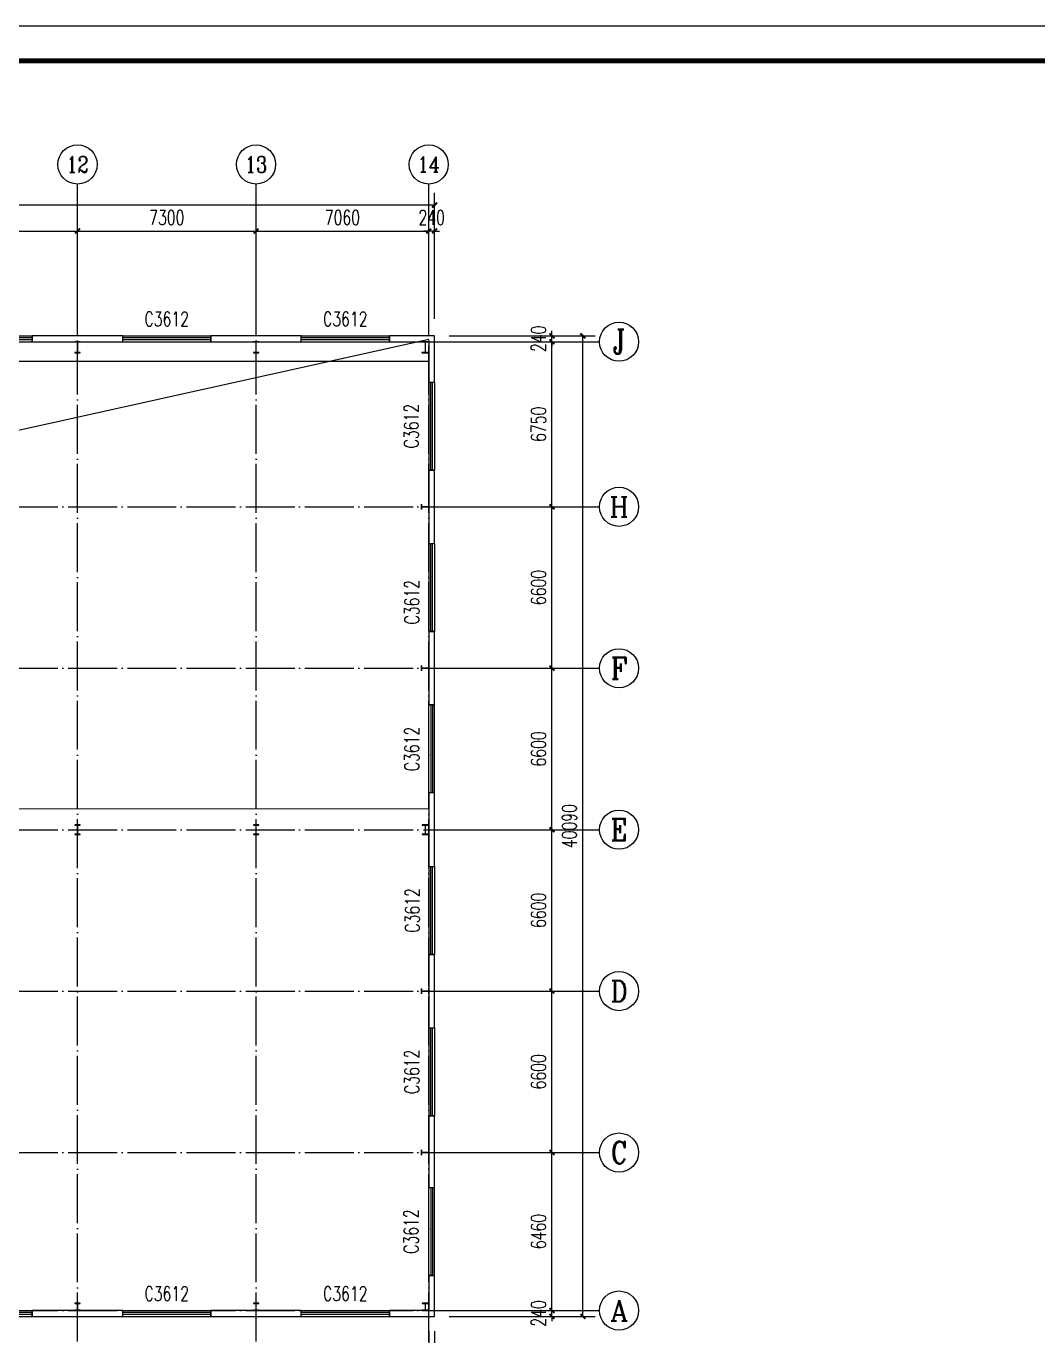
# Model space of a CAD drawing. Extents: x -89996 to 1006241, y -2176 to 440573.
# Drawn here: x 334365 to 375725, y 221352 to 274896 of the extents above; entities that cross this region are included whole.
import ezdxf
from ezdxf.enums import TextEntityAlignment as Align

# ---------------------------------------------------------------- set-up
doc = ezdxf.new("R2010")
doc.units = 0
doc.header["$LTSCALE"] = 1000
doc.header["$MEASUREMENT"] = 0
doc.linetypes.add('DASH', pattern=[0.35, 0.25, -0.1])
doc.linetypes.add('DOTE', pattern=[2.42, 2, -0.2, 0.02, -0.2])
for name, color, linetype in [('AXIS', 3, 'Continuous'), ('AXIS_TEXT', 7, 'Continuous'), ('DOTE', 1, 'DOTE'), ('GZ', 50, 'Continuous'), ('PUB_TITLE', 4, 'Continuous'), ('WALL', 9, 'Continuous'), ('WINDOW', 4, 'Continuous'), ('WINDOW_TEXT', 7, 'Continuous')]:
    doc.layers.add(name, color=color, linetype=linetype)
doc.styles.add('_TCH_AXIS', font='COMPLEX', dxfattribs={"bigfont": 'GBCBIG'})
doc.styles.add('_TCH_DIM_T3', font='SIMPLEX', dxfattribs={"width": 0.705882, "bigfont": 'GBCBIG'})
doc.styles.add('_TCH_WINDOW', font='SIMPLEX', dxfattribs={"height": 3.5, "bigfont": 'GBCBIG'})
doc.styles.add('COMPLEX', font='COMPLEX')
doc.dimstyles.new('_TCH_ARCH&&200', dxfattribs={"dimtxt": 595, "dimasz": 200, "dimexe": 500, "dimexo": 600, "dimgap": 252.5, "dimtad": 1, "dimdec": 0, "dimzin": 0, "dimdsep": 46, "dimtxsty": '_TCH_DIM_T3', "dimblk": 'ARCHTICK', "dimcen": 0.09, "dimclrt": 7, "dimazin": 2, "dimtfac": 1, "dimtdec": 0, "dimtix": 1, "dimtmove": 2, "dimatfit": 3, "dimfxl": 0, "dimtolj": 1, "dimtzin": 0, "dimarcsym": 0})
doc.dimstyles.new('TCH-200-1', dxfattribs={"dimtxt": 595, "dimasz": 200, "dimexe": 500, "dimexo": 600, "dimgap": 252.5, "dimtad": 1, "dimdec": 0, "dimzin": 0, "dimdsep": 46, "dimtxsty": '_TCH_DIM_T3', "dimblk": 'ARCHTICK', "dimcen": 0.09, "dimclrd": 3, "dimclre": 3, "dimclrt": 7, "dimazin": 2, "dimtfac": 1, "dimtdec": 0, "dimtix": 1, "dimtmove": 2, "dimatfit": 3, "dimfxl": 0, "dimtolj": 1, "dimtzin": 0, "dimarcsym": 0})

# ---------------------------------------------------------------- blocks, each defined once
blk = doc.blocks.new('_AXISO')
blk.add_circle((0, 0), 0.5)
at = {"layer": 'AXIS_TEXT', "style": 'COMPLEX', "width": 1.041667}
blk.add_attdef('A', text='', height=0.56, dxfattribs=at).set_placement((-0.25, -0.28), (0.25, -0.28), align=Align.FIT)
blk = doc.blocks.new('_ArchTick')
at = {"color": 0, "linetype": 'ByBlock', "const_width": 0.4}
blk.add_lwpolyline([(-0.5, -0.5), (0.5, 0.5)], dxfattribs=at)
blk = doc.blocks.new('*D3028')
at = {"layer": 'AXIS', "color": 0, "lineweight": -2, "transparency": 16777216}
for p, q in [((68340, 42427), (68340, 45877)), ((75640, 42427), (75640, 45877)), ((68340, 45377), (75640, 45377))]:
    blk.add_line(p, q, dxfattribs=at)
at = {"layer": 'Defpoints', "color": 0, "transparency": 16777216}
for p in [(75640, 45377), (68340, 41827), (75640, 41827)]:
    blk.add_point(p, dxfattribs=at)
at = {"layer": 'AXIS', "color": 0, "lineweight": -2, "transparency": 16777216, "xscale": 200, "yscale": 200, "zscale": 200, "rotation": 180}
blk.add_blockref('_ArchTick', (68340, 45377), dxfattribs=at)
at = {"layer": 'AXIS', "color": 0, "lineweight": -2, "transparency": 16777216, "xscale": 200, "yscale": 200, "zscale": 200}
blk.add_blockref('_ArchTick', (75640, 45377), dxfattribs=at)
at = {"layer": 'AXIS', "color": 7, "transparency": 16777216, "insert": (71990, 45927), "char_height": 595, "attachment_point": 5, "style": '_TCH_DIM_T3'}
blk.add_mtext('\\A1;7300', dxfattribs=at)
blk = doc.blocks.new('*D3029')
at = {"layer": 'AXIS', "color": 0, "lineweight": -2, "transparency": 16777216}
for p, q in [((75640, 42427), (75640, 45877)), ((82940, 42427), (82940, 45877)), ((75640, 45377), (82940, 45377))]:
    blk.add_line(p, q, dxfattribs=at)
at = {"layer": 'Defpoints', "color": 0, "transparency": 16777216}
for p in [(82940, 45377), (75640, 41827), (82940, 41827)]:
    blk.add_point(p, dxfattribs=at)
at = {"layer": 'AXIS', "color": 0, "lineweight": -2, "transparency": 16777216, "xscale": 200, "yscale": 200, "zscale": 200, "rotation": 180}
blk.add_blockref('_ArchTick', (75640, 45377), dxfattribs=at)
at = {"layer": 'AXIS', "color": 0, "lineweight": -2, "transparency": 16777216, "xscale": 200, "yscale": 200, "zscale": 200}
blk.add_blockref('_ArchTick', (82940, 45377), dxfattribs=at)
at = {"layer": 'AXIS', "color": 7, "transparency": 16777216, "insert": (79290, 45927), "char_height": 595, "attachment_point": 5, "style": '_TCH_DIM_T3'}
blk.add_mtext('\\A1;7300', dxfattribs=at)
blk = doc.blocks.new('*D3030')
at = {"layer": 'AXIS', "color": 0, "lineweight": -2, "transparency": 16777216}
for p, q in [((82940, 42427), (82940, 45877)), ((90000, 42427), (90000, 45877)), ((82940, 45377), (90000, 45377))]:
    blk.add_line(p, q, dxfattribs=at)
at = {"layer": 'Defpoints', "color": 0, "transparency": 16777216}
for p in [(90000, 45377), (82940, 41827), (90000, 41827)]:
    blk.add_point(p, dxfattribs=at)
at = {"layer": 'AXIS', "color": 0, "lineweight": -2, "transparency": 16777216, "xscale": 200, "yscale": 200, "zscale": 200, "rotation": 180}
blk.add_blockref('_ArchTick', (82940, 45377), dxfattribs=at)
at = {"layer": 'AXIS', "color": 0, "lineweight": -2, "transparency": 16777216, "xscale": 200, "yscale": 200, "zscale": 200}
blk.add_blockref('_ArchTick', (90000, 45377), dxfattribs=at)
at = {"layer": 'AXIS', "color": 7, "transparency": 16777216, "insert": (86470, 45927), "char_height": 595, "attachment_point": 5, "style": '_TCH_DIM_T3'}
blk.add_mtext('\\A1;7060', dxfattribs=at)
blk = doc.blocks.new('*D3039')
at = {"layer": 'AXIS', "color": 0, "lineweight": -2, "transparency": 16777216}
for p, q in [((91840, 7700), (95539, 7700)), ((95039, 1240), (95039, 7700)), ((91840, 1240), (95539, 1240))]:
    blk.add_line(p, q, dxfattribs=at)
at = {"layer": 'Defpoints', "color": 0, "transparency": 16777216}
for p in [(91240, 7700), (95039, 7700), (91240, 1240)]:
    blk.add_point(p, dxfattribs=at)
at = {"layer": 'AXIS', "color": 0, "lineweight": -2, "transparency": 16777216, "xscale": 200, "yscale": 200, "zscale": 200}
for p, rotation in [((95039, 7700), 90), ((95039, 1240), 270)]:
    blk.add_blockref('_ArchTick', p, dxfattribs=dict(at, rotation=rotation))
at = {"layer": 'AXIS', "color": 7, "transparency": 16777216, "insert": (94489, 4470), "char_height": 595, "attachment_point": 5, "rotation": 90, "style": '_TCH_DIM_T3'}
blk.add_mtext('\\A1;6460', dxfattribs=at)
blk = doc.blocks.new('*D3040')
at = {"layer": 'AXIS', "color": 0, "lineweight": -2, "transparency": 16777216}
for p, q in [((91840, 14300), (95539, 14300)), ((95039, 7700), (95039, 14300)), ((91840, 7700), (95539, 7700))]:
    blk.add_line(p, q, dxfattribs=at)
at = {"layer": 'Defpoints', "color": 0, "transparency": 16777216}
for p in [(91240, 14300), (95039, 14300), (91240, 7700)]:
    blk.add_point(p, dxfattribs=at)
at = {"layer": 'AXIS', "color": 0, "lineweight": -2, "transparency": 16777216, "xscale": 200, "yscale": 200, "zscale": 200}
for p, rotation in [((95039, 14300), 90), ((95039, 7700), 270)]:
    blk.add_blockref('_ArchTick', p, dxfattribs=dict(at, rotation=rotation))
at = {"layer": 'AXIS', "color": 7, "transparency": 16777216, "insert": (94489, 11000), "char_height": 595, "attachment_point": 5, "rotation": 90, "style": '_TCH_DIM_T3'}
blk.add_mtext('\\A1;6600', dxfattribs=at)
blk = doc.blocks.new('*D3041')
at = {"layer": 'AXIS', "color": 0, "lineweight": -2, "transparency": 16777216}
for p, q in [((91840, 20900), (95539, 20900)), ((95039, 14300), (95039, 20900)), ((91840, 14300), (95539, 14300))]:
    blk.add_line(p, q, dxfattribs=at)
at = {"layer": 'Defpoints', "color": 0, "transparency": 16777216}
for p in [(91240, 20900), (95039, 20900), (91240, 14300)]:
    blk.add_point(p, dxfattribs=at)
at = {"layer": 'AXIS', "color": 0, "lineweight": -2, "transparency": 16777216, "xscale": 200, "yscale": 200, "zscale": 200}
for p, rotation in [((95039, 20900), 90), ((95039, 14300), 270)]:
    blk.add_blockref('_ArchTick', p, dxfattribs=dict(at, rotation=rotation))
at = {"layer": 'AXIS', "color": 7, "transparency": 16777216, "insert": (94489, 17600), "char_height": 595, "attachment_point": 5, "rotation": 90, "style": '_TCH_DIM_T3'}
blk.add_mtext('\\A1;6600', dxfattribs=at)
blk = doc.blocks.new('*D3042')
at = {"layer": 'AXIS', "color": 0, "lineweight": -2, "transparency": 16777216}
for p, q in [((91840, 27500), (95539, 27500)), ((95039, 20900), (95039, 27500)), ((91840, 20900), (95539, 20900))]:
    blk.add_line(p, q, dxfattribs=at)
at = {"layer": 'Defpoints', "color": 0, "transparency": 16777216}
for p in [(91240, 27500), (95039, 27500), (91240, 20900)]:
    blk.add_point(p, dxfattribs=at)
at = {"layer": 'AXIS', "color": 0, "lineweight": -2, "transparency": 16777216, "xscale": 200, "yscale": 200, "zscale": 200}
for p, rotation in [((95039, 27500), 90), ((95039, 20900), 270)]:
    blk.add_blockref('_ArchTick', p, dxfattribs=dict(at, rotation=rotation))
at = {"layer": 'AXIS', "color": 7, "transparency": 16777216, "insert": (94489, 24200), "char_height": 595, "attachment_point": 5, "rotation": 90, "style": '_TCH_DIM_T3'}
blk.add_mtext('\\A1;6600', dxfattribs=at)
blk = doc.blocks.new('*D3043')
at = {"layer": 'AXIS', "color": 0, "lineweight": -2, "transparency": 16777216}
for p, q in [((91840, 34100), (95539, 34100)), ((95039, 27500), (95039, 34100)), ((91840, 27500), (95539, 27500))]:
    blk.add_line(p, q, dxfattribs=at)
at = {"layer": 'Defpoints', "color": 0, "transparency": 16777216}
for p in [(91240, 34100), (95039, 34100), (91240, 27500)]:
    blk.add_point(p, dxfattribs=at)
at = {"layer": 'AXIS', "color": 0, "lineweight": -2, "transparency": 16777216, "xscale": 200, "yscale": 200, "zscale": 200}
for p, rotation in [((95039, 34100), 90), ((95039, 27500), 270)]:
    blk.add_blockref('_ArchTick', p, dxfattribs=dict(at, rotation=rotation))
at = {"layer": 'AXIS', "color": 7, "transparency": 16777216, "insert": (94489, 30800), "char_height": 595, "attachment_point": 5, "rotation": 90, "style": '_TCH_DIM_T3'}
blk.add_mtext('\\A1;6600', dxfattribs=at)
blk = doc.blocks.new('*D3044')
at = {"layer": 'AXIS', "color": 0, "lineweight": -2, "transparency": 16777216}
for p, q in [((91840, 40850), (95539, 40850)), ((95039, 34100), (95039, 40850)), ((91840, 34100), (95539, 34100))]:
    blk.add_line(p, q, dxfattribs=at)
at = {"layer": 'Defpoints', "color": 0, "transparency": 16777216}
for p in [(91240, 40850), (95039, 40850), (91240, 34100)]:
    blk.add_point(p, dxfattribs=at)
at = {"layer": 'AXIS', "color": 0, "lineweight": -2, "transparency": 16777216, "xscale": 200, "yscale": 200, "zscale": 200}
for p, rotation in [((95039, 40850), 90), ((95039, 34100), 270)]:
    blk.add_blockref('_ArchTick', p, dxfattribs=dict(at, rotation=rotation))
at = {"layer": 'AXIS', "color": 7, "transparency": 16777216, "insert": (94489, 37475), "char_height": 595, "attachment_point": 5, "rotation": 90, "style": '_TCH_DIM_T3'}
blk.add_mtext('\\A1;6750', dxfattribs=at)
blk = doc.blocks.new('*D57')
at = {"layer": 'Defpoints', "color": 0, "transparency": 16777216}
for p in [(262062, 222145), (351062, 222145), (351062, 216237)]:
    blk.add_point(p, dxfattribs=at)
at = {"layer": 'WALL', "color": 3, "lineweight": -2, "transparency": 16777216}
for p, q in [((262062, 221545), (262062, 215737)), ((351062, 221545), (351062, 215737)), ((262062, 216237), (351062, 216237))]:
    blk.add_line(p, q, dxfattribs=at)
at = {"layer": 'WALL', "color": 3, "lineweight": -2, "transparency": 16777216, "xscale": 200, "yscale": 200, "zscale": 200, "rotation": 180}
blk.add_blockref('_ArchTick', (262062, 216237), dxfattribs=at)
at = {"layer": 'WALL', "color": 3, "lineweight": -2, "transparency": 16777216, "xscale": 200, "yscale": 200, "zscale": 200}
blk.add_blockref('_ArchTick', (351062, 216237), dxfattribs=at)
at = {"layer": 'WALL', "color": 7, "transparency": 16777216, "insert": (306562, 216787), "char_height": 595, "attachment_point": 5, "style": '_TCH_DIM_T3'}
blk.add_mtext('\\A1;89000', dxfattribs=at)
blk = doc.blocks.new('*D58')
at = {"layer": 'Defpoints', "color": 0, "transparency": 16777216}
for p in [(350822, 222145), (351062, 222145), (351062, 217521)]:
    blk.add_point(p, dxfattribs=at)
at = {"layer": 'WALL', "color": 3, "lineweight": -2, "transparency": 16777216}
for p, q in [((350822, 221545), (350822, 217021)), ((351062, 221545), (351062, 217021)), ((350822, 217521), (350622, 217521)), ((350822, 217521), (351062, 217521)), ((351062, 217521), (351262, 217521))]:
    blk.add_line(p, q, dxfattribs=at)
at = {"layer": 'WALL', "color": 3, "lineweight": -2, "transparency": 16777216, "xscale": 200, "yscale": 200, "zscale": 200}
blk.add_blockref('_ArchTick', (350822, 217521), dxfattribs=at)
at = {"layer": 'WALL', "color": 3, "lineweight": -2, "transparency": 16777216, "xscale": 200, "yscale": 200, "zscale": 200, "rotation": 180}
blk.add_blockref('_ArchTick', (351062, 217521), dxfattribs=at)
at = {"layer": 'WALL', "color": 7, "transparency": 16777216, "insert": (350942, 218071), "char_height": 595, "attachment_point": 5, "style": '_TCH_DIM_T3'}
blk.add_mtext('\\A1;240', dxfattribs=at)
blk = doc.blocks.new('*D59')
at = {"layer": 'Defpoints', "color": 0, "transparency": 16777216}
for p in [(351062, 222385), (355861, 222385), (351062, 222145)]:
    blk.add_point(p, dxfattribs=at)
at = {"layer": 'WALL', "color": 3, "lineweight": -2, "transparency": 16777216}
for p, q in [((351662, 222385), (356361, 222385)), ((355861, 222385), (355861, 222585)), ((355861, 222145), (355861, 222385)), ((351662, 222145), (356361, 222145)), ((355861, 222145), (355861, 221945))]:
    blk.add_line(p, q, dxfattribs=at)
at = {"layer": 'WALL', "color": 3, "lineweight": -2, "transparency": 16777216, "xscale": 200, "yscale": 200, "zscale": 200}
for p, rotation in [((355861, 222385), 270), ((355861, 222145), 90)]:
    blk.add_blockref('_ArchTick', p, dxfattribs=dict(at, rotation=rotation))
at = {"layer": 'WALL', "color": 7, "transparency": 16777216, "insert": (355311, 222265), "char_height": 595, "attachment_point": 5, "rotation": 90, "style": '_TCH_DIM_T3'}
blk.add_mtext('\\A1;240', dxfattribs=at)
blk = doc.blocks.new('*D60')
at = {"layer": 'Defpoints', "color": 0, "transparency": 16777216}
for p in [(351062, 262235), (357124, 262235), (351062, 222145)]:
    blk.add_point(p, dxfattribs=at)
at = {"layer": 'WALL', "color": 3, "lineweight": -2, "transparency": 16777216}
for p, q in [((351662, 262235), (357624, 262235)), ((357124, 222145), (357124, 262235)), ((351662, 222145), (357624, 222145))]:
    blk.add_line(p, q, dxfattribs=at)
at = {"layer": 'WALL', "color": 3, "lineweight": -2, "transparency": 16777216, "xscale": 200, "yscale": 200, "zscale": 200}
for p, rotation in [((357124, 262235), 90), ((357124, 222145), 270)]:
    blk.add_blockref('_ArchTick', p, dxfattribs=dict(at, rotation=rotation))
at = {"layer": 'WALL', "color": 7, "transparency": 16777216, "insert": (356574, 242190), "char_height": 595, "attachment_point": 5, "rotation": 90, "style": '_TCH_DIM_T3'}
blk.add_mtext('\\A1;40090', dxfattribs=at)
blk = doc.blocks.new('*D61')
at = {"layer": 'Defpoints', "color": 0, "transparency": 16777216}
for p in [(351062, 262235), (351062, 261995), (355861, 262235)]:
    blk.add_point(p, dxfattribs=at)
at = {"layer": 'WALL', "color": 3, "lineweight": -2, "transparency": 16777216}
for p, q in [((355861, 262235), (355861, 262435)), ((351662, 262235), (356361, 262235)), ((351662, 261995), (356361, 261995)), ((355861, 261995), (355861, 262235)), ((355861, 261995), (355861, 261795))]:
    blk.add_line(p, q, dxfattribs=at)
at = {"layer": 'WALL', "color": 3, "lineweight": -2, "transparency": 16777216, "xscale": 200, "yscale": 200, "zscale": 200}
for p, rotation in [((355861, 262235), 270), ((355861, 261995), 90)]:
    blk.add_blockref('_ArchTick', p, dxfattribs=dict(at, rotation=rotation))
at = {"layer": 'WALL', "color": 7, "transparency": 16777216, "insert": (355311, 262115), "char_height": 595, "attachment_point": 5, "rotation": 90, "style": '_TCH_DIM_T3'}
blk.add_mtext('\\A1;240', dxfattribs=at)
blk = doc.blocks.new('*D64')
at = {"layer": 'Defpoints', "color": 0, "transparency": 16777216}
for p in [(350822, 266522), (350822, 262335), (351062, 262335)]:
    blk.add_point(p, dxfattribs=at)
at = {"layer": 'WALL', "color": 3, "lineweight": -2, "transparency": 16777216}
for p, q in [((350822, 262935), (350822, 267022)), ((351062, 262935), (351062, 267022)), ((350822, 266522), (350622, 266522)), ((351062, 266522), (350822, 266522)), ((351062, 266522), (351262, 266522))]:
    blk.add_line(p, q, dxfattribs=at)
at = {"layer": 'WALL', "color": 3, "lineweight": -2, "transparency": 16777216, "xscale": 200, "yscale": 200, "zscale": 200}
blk.add_blockref('_ArchTick', (350822, 266522), dxfattribs=at)
at = {"layer": 'WALL', "color": 3, "lineweight": -2, "transparency": 16777216, "xscale": 200, "yscale": 200, "zscale": 200, "rotation": 180}
blk.add_blockref('_ArchTick', (351062, 266522), dxfattribs=at)
at = {"layer": 'WALL', "color": 7, "transparency": 16777216, "insert": (350942, 267072), "char_height": 595, "attachment_point": 5, "style": '_TCH_DIM_T3'}
blk.add_mtext('\\A1;240', dxfattribs=at)
blk = doc.blocks.new('*D67')
at = {"layer": 'Defpoints', "color": 0, "transparency": 16777216}
for p in [(271952, 267584), (271952, 261995), (351062, 262335)]:
    blk.add_point(p, dxfattribs=at)
at = {"layer": 'WALL', "color": 3, "lineweight": -2, "transparency": 16777216}
for p, q in [((271952, 262595), (271952, 268084)), ((351062, 262935), (351062, 268084)), ((351062, 267584), (271952, 267584))]:
    blk.add_line(p, q, dxfattribs=at)
at = {"layer": 'WALL', "color": 3, "lineweight": -2, "transparency": 16777216, "xscale": 200, "yscale": 200, "zscale": 200, "rotation": 180}
blk.add_blockref('_ArchTick', (271952, 267584), dxfattribs=at)
at = {"layer": 'WALL', "color": 3, "lineweight": -2, "transparency": 16777216, "xscale": 200, "yscale": 200, "zscale": 200}
blk.add_blockref('_ArchTick', (351062, 267584), dxfattribs=at)
at = {"layer": 'WALL', "color": 7, "transparency": 16777216, "insert": (311507, 268134), "char_height": 595, "attachment_point": 5, "style": '_TCH_DIM_T3'}
blk.add_mtext('\\A1;79110', dxfattribs=at)
blk = doc.blocks.new('$TCHSYS$WIN2D')
for p, q in [((-0.5, 0.5), (0.5, 0.5)), ((-0.5, 0.5), (-0.5, -0.5)), ((0.5, 0.5), (0.5, -0.5)), ((0.5, 0.167), (-0.5, 0.167)), ((0.5, -0.167), (-0.5, -0.167)), ((-0.5, -0.5), (0.5, -0.5))]:
    blk.add_line(p, q)
blk = doc.blocks.new('A$C3A647AB8')
at = {"layer": 'AXIS'}
for p, q in [((75640, 41826.8), (75640, 47298.2)), ((82940, 41826.8), (82940, 47298.2)), ((90000, 41826.8), (90000, 47298.2)), ((91240, 40850), (96981.6, 40850)), ((91240, 34100), (96981.6, 34100)), ((91240, 27500), (96981.6, 27500)), ((91240, 20900), (96981.6, 20900)), ((91240, 14300), (96981.6, 14300)), ((91240, 7700), (96981.6, 7700)), ((91240, 1240), (96981.6, 1240))]:
    blk.add_line(p, q, dxfattribs=at)
at = {"layer": 'DOTE'}
for p, q in [((75640, -26.8), (75640, 41826.8)), ((82940, -26.8), (82940, 41826.8)), ((90000, -26.8), (90000, 41826.8)), ((0, 40850), (91000, 40850)), ((240, 34100), (91240, 34100)), ((240, 27500), (91240, 27500)), ((240, 20900), (91240, 20900)), ((240, 14300), (91240, 14300)), ((240, 7700), (91240, 7700)), ((240, 1240), (91240, 1240))]:
    blk.add_line(p, q, dxfattribs=at)
at = {"layer": 'GZ'}
for points in [[(75750, 40850), (75530, 40850), (75530, 40840), (75633.1, 40840), (75637, 40835), (75637, 40414.6), (75633.1, 40410), (75530, 40410), (75530, 40400), (75750, 40400), (75750, 40410), (75647, 40410), (75643, 40414.5), (75643, 40835), (75647, 40840), (75750, 40840), (75750, 40850)], [(83050, 40850), (82830, 40850), (82830, 40840), (82933.1, 40840), (82937, 40835), (82937, 40414.6), (82933.1, 40410), (82830, 40410), (82830, 40400), (83050, 40400), (83050, 40410), (82947, 40410), (82943, 40414.5), (82943, 40835), (82947, 40840), (83050, 40840), (83050, 40850)], [(90000, 40850), (89720, 40850), (89720, 40840), (89853.1, 40840), (89857, 40835), (89857, 40414.6), (89853.1, 40410), (89720, 40410), (89720, 40400), (90000, 40400), (90000, 40410), (89867, 40410), (89863, 40414.5), (89863, 40835), (89867, 40840), (90000, 40840), (90000, 40850)], [(89700, 34210), (89700, 33990), (89710, 33990), (89710, 34093.2), (89715, 34097), (89985.3, 34097), (89990, 34093.2), (89990, 33990), (90000, 33990), (90000, 34210), (89990, 34210), (89990, 34107), (89985.5, 34103), (89715, 34103), (89710, 34107), (89710, 34210), (89700, 34210)], [(89700, 27610), (89700, 27390), (89710, 27390), (89710, 27493.2), (89715, 27497), (89985.3, 27497), (89990, 27493.2), (89990, 27390), (90000, 27390), (90000, 27610), (89990, 27610), (89990, 27507), (89985.5, 27503), (89715, 27503), (89710, 27507), (89710, 27610), (89700, 27610)], [(75750, 21100.3), (75530, 21100.3), (75530, 21090.3), (75633.1, 21090.3), (75637, 21085.3), (75637, 20714.9), (75633.1, 20710.3), (75530, 20710.3), (75530, 20700.3), (75750, 20700.3), (75750, 20710.3), (75647, 20710.3), (75643, 20714.7), (75643, 21085.3), (75647, 21090.3), (75750, 21090.3), (75750, 21100.3)], [(83050, 21100.3), (82830, 21100.3), (82830, 21090.3), (82933.1, 21090.3), (82937, 21085.3), (82937, 20714.9), (82933.1, 20710.3), (82830, 20710.3), (82830, 20700.3), (83050, 20700.3), (83050, 20710.3), (82947, 20710.3), (82943, 20714.7), (82943, 21085.3), (82947, 21090.3), (83050, 21090.3), (83050, 21100.3)], [(89985, 21100.3), (89735, 21100.3), (89735, 21090.3), (89853.1, 21090.3), (89857, 21085.3), (89857, 20714.9), (89853.1, 20710.3), (89735, 20710.3), (89735, 20700.3), (89985, 20700.3), (89985, 20710.3), (89867, 20710.3), (89863, 20714.7), (89863, 21085.3), (89867, 21090.3), (89985, 21090.3), (89985, 21100.3)], [(89700, 14410), (89700, 14190), (89710, 14190), (89710, 14293.2), (89715, 14297), (89985.3, 14297), (89990, 14293.2), (89990, 14190), (90000, 14190), (90000, 14410), (89990, 14410), (89990, 14307), (89985.5, 14303), (89715, 14303), (89710, 14307), (89710, 14410), (89700, 14410)], [(89700, 7810), (89700, 7590), (89710, 7590), (89710, 7693.2), (89715, 7697), (89985.3, 7697), (89990, 7693.2), (89990, 7590), (90000, 7590), (90000, 7810), (89990, 7810), (89990, 7707), (89985.5, 7703), (89715, 7703), (89710, 7707), (89710, 7810), (89700, 7810)], [(75750, 1540), (75530, 1540), (75530, 1530), (75633.1, 1530), (75637, 1525), (75637, 1254.6), (75633.1, 1250), (75530, 1250), (75530, 1240), (75750, 1240), (75750, 1250), (75647, 1250), (75643, 1254.5), (75643, 1525), (75647, 1530), (75750, 1530), (75750, 1540)], [(83050, 1540), (82830, 1540), (82830, 1530), (82933.1, 1530), (82937, 1525), (82937, 1254.6), (82933.1, 1250), (82830, 1250), (82830, 1240), (83050, 1240), (83050, 1250), (82947, 1250), (82943, 1254.5), (82943, 1525), (82947, 1530), (83050, 1530), (83050, 1540)], [(89985, 1540), (89735, 1540), (89735, 1530), (89853.1, 1530), (89857, 1525), (89857, 1254.6), (89853.1, 1250), (89735, 1250), (89735, 1240), (89985, 1240), (89985, 1250), (89867, 1250), (89863, 1254.5), (89863, 1525), (89867, 1530), (89985, 1530), (89985, 1540)]]:
    blk.add_lwpolyline(points, close=True, dxfattribs=at)
at = {"layer": 'AXIS'}
ref = blk.add_blockref('_AXISO', (75640, 48098.2), dxfattribs=dict(at, xscale=1600, yscale=1600, zscale=1600))
ref.add_attrib('A', '12', dxfattribs={"layer": 'AXIS_TEXT', "height": 656.89, "style": '_TCH_AXIS'}).set_placement((75186.4, 47769.8), (76093.6, 47769.8), align=Align.FIT)
ref = blk.add_blockref('_AXISO', (82940, 48098.2), dxfattribs=dict(at, xscale=1600, yscale=1600, zscale=1600))
ref.add_attrib('A', '13', dxfattribs={"layer": 'AXIS_TEXT', "height": 656.89, "style": '_TCH_AXIS'}).set_placement((82486.4, 47769.8), (83393.6, 47769.8), align=Align.FIT)
ref = blk.add_blockref('_AXISO', (90000, 48098.2), dxfattribs=dict(at, xscale=1600, yscale=1600, zscale=1600))
ref.add_attrib('A', '14', dxfattribs={"layer": 'AXIS_TEXT', "height": 628.15, "style": '_TCH_AXIS'}).set_placement((89536.4, 47784.1), (90463.6, 47784.1), align=Align.FIT)
ref = blk.add_blockref('_AXISO', (97781.6, 40850), dxfattribs=dict(at, xscale=1600, yscale=1600, zscale=1600))
ref.add_attrib('A', 'J', dxfattribs={"layer": 'AXIS_TEXT', "height": 992.1, "style": '_TCH_AXIS'}).set_placement((97521.8, 40353.9), (98041.5, 40353.9), align=Align.FIT)
ref = blk.add_blockref('_AXISO', (97781.6, 34100), dxfattribs=dict(at, xscale=1600, yscale=1600, zscale=1600))
ref.add_attrib('A', 'H', dxfattribs={"layer": 'AXIS_TEXT', "height": 811, "style": '_TCH_AXIS'}).set_placement((97395.4, 33694.5), (98167.8, 33694.5), align=Align.FIT)
ref = blk.add_blockref('_AXISO', (97781.6, 27500), dxfattribs=dict(at, xscale=1600, yscale=1600, zscale=1600))
ref.add_attrib('A', 'F', dxfattribs={"layer": 'AXIS_TEXT', "height": 890.9, "style": '_TCH_AXIS'}).set_placement((97442.2, 27054.6), (98121, 27054.6), align=Align.FIT)
ref = blk.add_blockref('_AXISO', (97781.6, 20900), dxfattribs=dict(at, xscale=1600, yscale=1600, zscale=1600))
ref.add_attrib('A', 'E', dxfattribs={"layer": 'AXIS_TEXT', "height": 890.9, "style": '_TCH_AXIS'}).set_placement((97442.2, 20454.6), (98121, 20454.6), align=Align.FIT)
ref = blk.add_blockref('_AXISO', (97781.6, 14300), dxfattribs=dict(at, xscale=1600, yscale=1600, zscale=1600))
ref.add_attrib('A', 'D', dxfattribs={"layer": 'AXIS_TEXT', "height": 870.5, "style": '_TCH_AXIS'}).set_placement((97429.3, 13864.7), (98134, 13864.7), align=Align.FIT)
ref = blk.add_blockref('_AXISO', (97781.6, 7700), dxfattribs=dict(at, xscale=1600, yscale=1600, zscale=1600))
ref.add_attrib('A', 'C', dxfattribs={"layer": 'AXIS_TEXT', "height": 911.4, "style": '_TCH_AXIS'}).set_placement((97456.1, 7244.3), (98107.1, 7244.3), align=Align.FIT)
ref = blk.add_blockref('_AXISO', (97781.6, 1240), dxfattribs=dict(at, xscale=1600, yscale=1600, zscale=1600))
ref.add_attrib('A', 'A', dxfattribs={"layer": 'AXIS_TEXT', "height": 850.4, "style": '_TCH_AXIS'}).set_placement((97417.2, 814.8), (98146.1, 814.8), align=Align.FIT)
for p1, p2, distance, picture, middle in [((68340, 41826.8), (75640, 41826.8), 3550, '*D3028', (71990, 45926.8)), ((75640, 41826.8), (82940, 41826.8), 3550, '*D3029', (79290, 45926.8)), ((82940, 41826.8), (90000, 41826.8), 3550, '*D3030', (86470, 45926.8)), ((91240, 34100), (91240, 40850), -3798.6, '*D3044', (94488.6, 37475)), ((91240, 27500), (91240, 34100), -3798.6, '*D3043', (94488.6, 30800)), ((91240, 20900), (91240, 27500), -3798.6, '*D3042', (94488.6, 24200)), ((91240, 14300), (91240, 20900), -3798.6, '*D3041', (94488.6, 17600)), ((91240, 7700), (91240, 14300), -3798.6, '*D3040', (94488.6, 11000)), ((91240, 1240), (91240, 7700), -3798.6, '*D3039', (94488.6, 4470))]:
    dim = blk.add_aligned_dim(p1=p1, p2=p2, distance=distance, dimstyle='_TCH_ARCH&&200', dxfattribs=at)
    dim.commit()
    dim.dimension.update_dxf_attribs({"geometry": picture, "text_midpoint": middle})

msp = doc.modelspace()

# ---------------------------------------------------------------- linework, layer by layer
at = {"linetype": 'DASH', "const_width": 50}
for points in [[(272522.13, 261195.09), (350822.13, 261195.09)], [(272522.13, 242895.35), (350822.13, 242895.35)]]:
    msp.add_lwpolyline(points, dxfattribs=at)
at = {"layer": 'PUB_TITLE'}
msp.add_lwpolyline([(242853.86, 190896.12), (391453.86, 190896.12), (391453.86, 274896.12), (242853.86, 274896.12)], close=True, dxfattribs=at)
at = {"layer": 'PUB_TITLE', "const_width": 200}
msp.add_lwpolyline([(246389.21, 192310.26), (246389.21, 273481.97), (390039.72, 273481.97), (390039.72, 192310.26)], close=True, dxfattribs=at)
at = {"layer": 'WALL'}
for p, q in [((338312.13, 262234.83), (334612.13, 262234.83)), ((334612.13, 262234.83), (334612.13, 261994.83)), ((334612.13, 261994.83), (338312.13, 261994.83)), ((338312.13, 261994.83), (338312.13, 262234.83)), ((345612.13, 262234.83), (341912.13, 262234.83)), ((341912.13, 262234.83), (341912.13, 261994.83)), ((341912.13, 261994.83), (345612.13, 261994.83)), ((345612.13, 261994.83), (345612.13, 262234.83)), ((351062.13, 262234.83), (349212.13, 262234.83)), ((349212.13, 262234.83), (349212.13, 261994.83)), ((349212.13, 261994.83), (350822.13, 261994.83)), ((350822.13, 261994.83), (350822.13, 260345.09)), ((351062.13, 260345.09), (351062.13, 262234.83)), ((350822.13, 260345.09), (351062.13, 260345.09)), ((350822.13, 256745.09), (350822.13, 253745.22)), ((351062.13, 256745.09), (350822.13, 256745.09)), ((351062.13, 253745.22), (351062.13, 256745.09)), ((350822.13, 253745.22), (351062.13, 253745.22)), ((350822.13, 250145.22), (350822.13, 247145.09)), ((351062.13, 250145.22), (350822.13, 250145.22)), ((351062.13, 247145.09), (351062.13, 250145.22)), ((350822.13, 247145.09), (351062.13, 247145.09)), ((350822.13, 243545.09), (350822.13, 240545.09)), ((351062.13, 243545.09), (350822.13, 243545.09)), ((351062.13, 240545.09), (351062.13, 243545.09)), ((350822.13, 240545.09), (351062.13, 240545.09)), ((350822.13, 236945.09), (350822.13, 233945.09)), ((351062.13, 236945.09), (350822.13, 236945.09)), ((351062.13, 233945.09), (351062.13, 236945.09)), ((350822.13, 233945.09), (351062.13, 233945.09)), ((350822.13, 230345.09), (350822.13, 227415.09)), ((351062.13, 230345.09), (350822.13, 230345.09)), ((351062.13, 227415.09), (351062.13, 230345.09)), ((350822.13, 227415.09), (351062.13, 227415.09)), ((351062.13, 223815.09), (350822.13, 223815.09)), ((350822.13, 223815.09), (350822.13, 222385.09)), ((351062.13, 222145.09), (351062.13, 223815.09)), ((338312.13, 222385.09), (334612.13, 222385.09)), ((334612.13, 222385.09), (334612.13, 222145.09)), ((338312.13, 222145.09), (338312.13, 222385.09)), ((345612.13, 222385.09), (341912.13, 222385.09)), ((341912.13, 222385.09), (341912.13, 222145.09)), ((345612.13, 222145.09), (345612.13, 222385.09)), ((350822.13, 222385.09), (349212.13, 222385.09)), ((349212.13, 222385.09), (349212.13, 222145.09)), ((334612.13, 222145.09), (338312.13, 222145.09)), ((341912.13, 222145.09), (345612.13, 222145.09)), ((349212.13, 222145.09), (351062.13, 222145.09))]:
    msp.add_line(p, q, dxfattribs=at)
msp.add_lwpolyline([(271952.13, 222385.09), (288612.62, 248311.17), (350822.13, 262095.09)], dxfattribs=at)

# ---------------------------------------------------------------- block references
msp.add_blockref('A$C3A647AB8', (260822.14, 221145.09), dxfattribs=at)
at = {"layer": 'WINDOW'}
ref = msp.add_blockref('$TCHSYS$WIN2D', (332812.13, 262114.83), dxfattribs=dict(at, xscale=3600, yscale=-240, zscale=3600, rotation=5.102719953620527e-08))
ref.add_attrib('A', 'C3612', (331902.13, 262624.83), dxfattribs={"layer": 'WINDOW_TEXT', "height": 595, "rotation": 0, "style": '_TCH_WINDOW', "width": 0.705882})
ref = msp.add_blockref('$TCHSYS$WIN2D', (340112.13, 262114.83), dxfattribs=dict(at, xscale=3600, yscale=-240, zscale=3600, rotation=5.102719953620527e-08))
ref.add_attrib('A', 'C3612', (339202.13, 262624.83), dxfattribs={"layer": 'WINDOW_TEXT', "height": 595, "rotation": 0, "style": '_TCH_WINDOW', "width": 0.705882})
ref = msp.add_blockref('$TCHSYS$WIN2D', (347412.13, 262114.83), dxfattribs=dict(at, xscale=3600, yscale=-240, zscale=3600, rotation=5.102719953620527e-08))
ref.add_attrib('A', 'C3612', (346502.13, 262624.83), dxfattribs={"layer": 'WINDOW_TEXT', "height": 595, "rotation": 0, "style": '_TCH_WINDOW', "width": 0.705882})
ref = msp.add_blockref('$TCHSYS$WIN2D', (350942.13, 258545.09), dxfattribs=dict(at, xscale=3600, yscale=-240, zscale=3600, rotation=270))
ref.add_attrib('A', 'C3612', (350409.97, 257635.09), dxfattribs={"layer": 'WINDOW_TEXT', "height": 595, "rotation": 90, "style": '_TCH_WINDOW', "width": 0.705882})
ref = msp.add_blockref('$TCHSYS$WIN2D', (350942.13, 251945.22), dxfattribs=dict(at, xscale=3600, yscale=-240, zscale=3600, rotation=270))
ref.add_attrib('A', 'C3612', (350432.13, 250435.22), dxfattribs={"layer": 'WINDOW_TEXT', "height": 595, "rotation": 90, "style": '_TCH_WINDOW', "width": 0.705882})
ref = msp.add_blockref('$TCHSYS$WIN2D', (350942.13, 245345.09), dxfattribs=dict(at, xscale=-3600, yscale=240, zscale=-3600, rotation=270))
ref.add_attrib('A', 'C3612', (350432.13, 244435.09), dxfattribs={"layer": 'WINDOW_TEXT', "height": 595, "rotation": 90, "style": '_TCH_WINDOW', "width": 0.705882})
ref = msp.add_blockref('$TCHSYS$WIN2D', (350942.13, 238745.09), dxfattribs=dict(at, xscale=3600, yscale=-240, zscale=3600, rotation=270))
ref.add_attrib('A', 'C3612', (350450.54, 237835.09), dxfattribs={"layer": 'WINDOW_TEXT', "height": 595, "rotation": 90, "style": '_TCH_WINDOW', "width": 0.705882})
ref = msp.add_blockref('$TCHSYS$WIN2D', (350942.13, 232145.09), dxfattribs=dict(at, xscale=3600, yscale=-240, zscale=3600, rotation=270))
ref.add_attrib('A', 'C3612', (350432.13, 231235.09), dxfattribs={"layer": 'WINDOW_TEXT', "height": 595, "rotation": 90, "style": '_TCH_WINDOW', "width": 0.705882})
ref = msp.add_blockref('$TCHSYS$WIN2D', (350942.13, 225615.09), dxfattribs=dict(at, xscale=-3600, yscale=-240, zscale=-3600, rotation=270))
ref.add_attrib('A', 'C3612', (350397.52, 224705.09), dxfattribs={"layer": 'WINDOW_TEXT', "height": 595, "rotation": 90, "style": '_TCH_WINDOW', "width": 0.705882})
ref = msp.add_blockref('$TCHSYS$WIN2D', (332812.13, 222265.09), dxfattribs=dict(at, xscale=-3600, yscale=240, zscale=-3600, rotation=179.999999999999))
ref.add_attrib('A', 'C3612', (331902.13, 222775.09), dxfattribs={"layer": 'WINDOW_TEXT', "height": 595, "rotation": 360, "style": '_TCH_WINDOW', "width": 0.705882})
ref = msp.add_blockref('$TCHSYS$WIN2D', (340112.13, 222265.09), dxfattribs=dict(at, xscale=-3600, yscale=240, zscale=-3600, rotation=179.999999999999))
ref.add_attrib('A', 'C3612', (339202.13, 222775.09), dxfattribs={"layer": 'WINDOW_TEXT', "height": 595, "rotation": 360, "style": '_TCH_WINDOW', "width": 0.705882})
ref = msp.add_blockref('$TCHSYS$WIN2D', (347412.13, 222265.09), dxfattribs=dict(at, xscale=-3600, yscale=240, zscale=-3600, rotation=179.999999999999))
ref.add_attrib('A', 'C3612', (346502.13, 222775.09), dxfattribs={"layer": 'WINDOW_TEXT', "height": 595, "rotation": 360, "style": '_TCH_WINDOW', "width": 0.705882})

# ---------------------------------------------------------------- dimensions: what is measured, and where the dimension line sits
at = {"layer": 'WALL'}
for base, p1, p2, angle, picture, middle in [((271952.13, 267583.71), (351062.13, 262335.09), (271952.13, 261994.83), 180, '*D67', (311507.13, 268133.71)), ((350822.13, 266521.88), (351062.13, 262335.09), (350822.13, 262335.09), 180, '*D64', (350942.13, 267071.88)), ((355860.76, 262234.83), (351062.13, 261995.09), (351062.13, 262234.83), 90, '*D61', (355310.76, 262114.96)), ((357123.73, 262234.83), (351062.13, 222145.09), (351062.13, 262234.83), 90, '*D60', (356573.73, 242189.96)), ((355860.76, 222385.09), (351062.13, 222145.09), (351062.13, 222385.09), 90, '*D59', (355310.76, 222265.09))]:
    dim = msp.add_linear_dim(base=base, p1=p1, p2=p2, angle=angle, dimstyle='TCH-200-1', dxfattribs=at)
    dim.commit()
    dim.dimension.update_dxf_attribs({"geometry": picture, "text_midpoint": middle})
for base, p1, picture, middle in [((351062.13, 216236.55), (262062.13, 222145.09), '*D57', (306562.13, 216786.55)), ((351062.13, 217521.39), (350822.13, 222145.09), '*D58', (350942.13, 218071.39))]:
    dim = msp.add_linear_dim(base=base, p1=p1, p2=(351062.13, 222145.09), dimstyle='TCH-200-1', dxfattribs=at)
    dim.commit()
    dim.dimension.update_dxf_attribs({"geometry": picture, "text_midpoint": middle})

doc.saveas('drawing.dxf')
